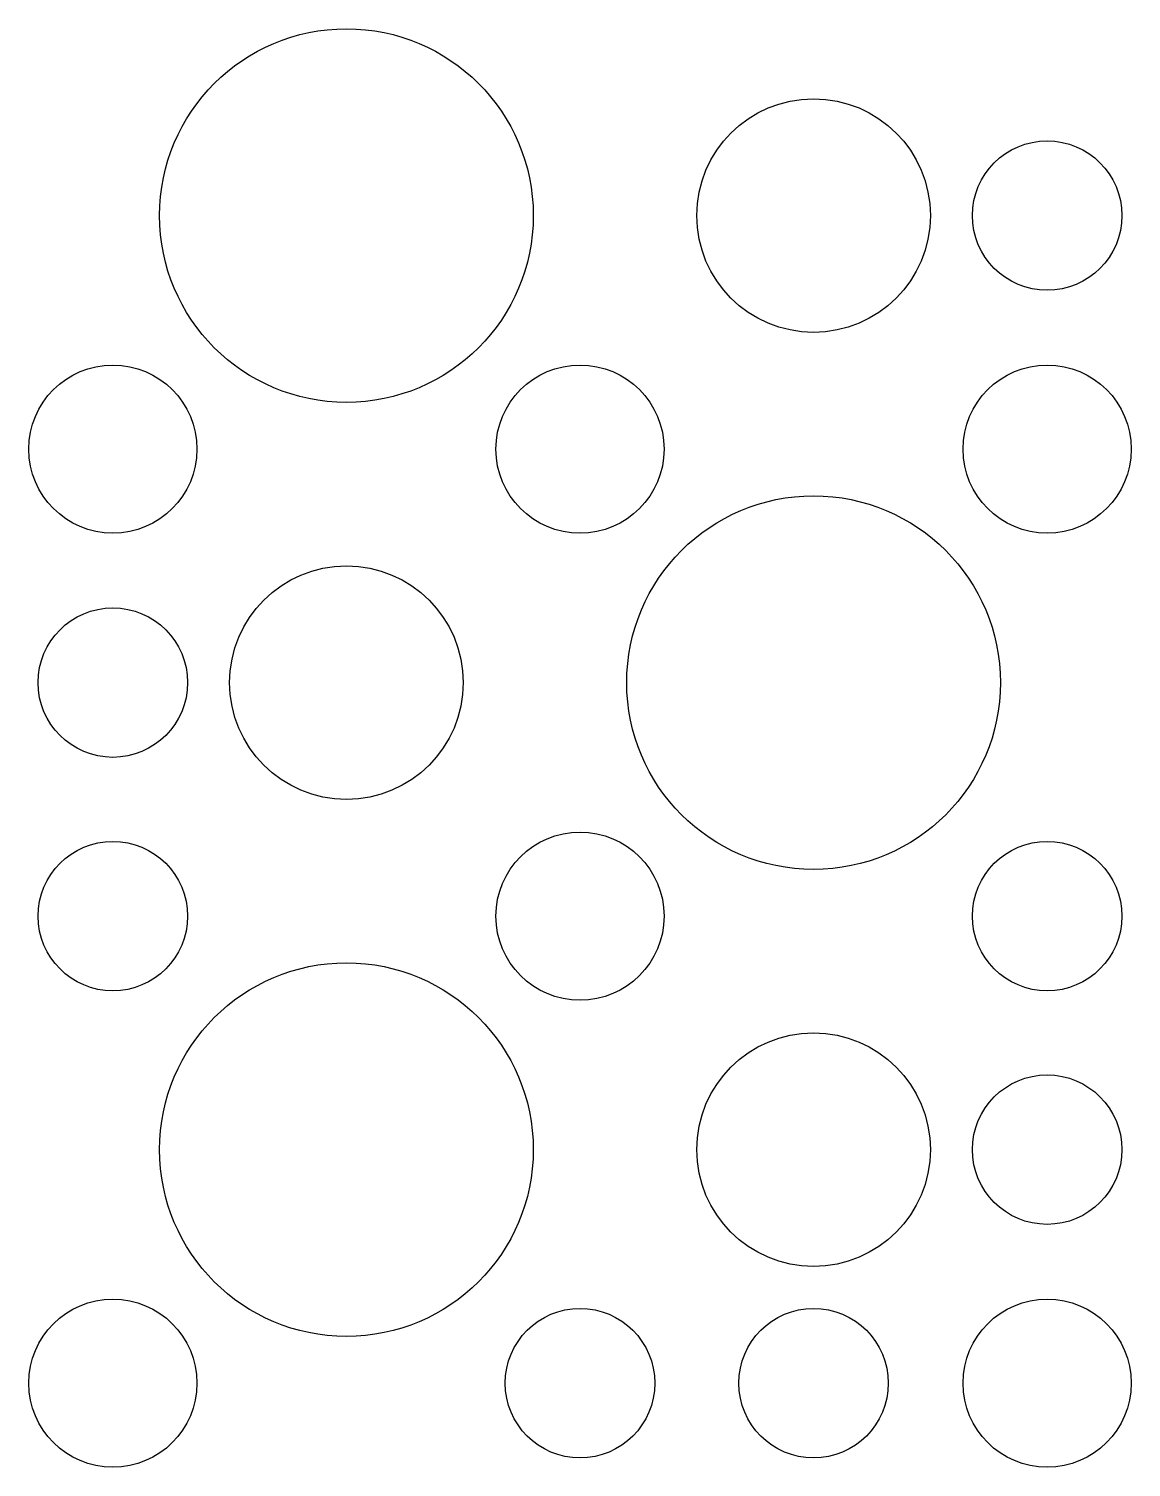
# Model space of a CAD drawing. Extents: x 302 to 538, y 232 to 540.
import ezdxf

# ---------------------------------------------------------------- set-up
doc = ezdxf.new("R2010")
doc.units = 0

msp = doc.modelspace()

# ---------------------------------------------------------------- linework, layer by layer
for centre, radius in [((370, 500), 40), ((470, 500), 25), ((520, 500), 16), ((320, 450), 18), ((420, 450), 18), ((520, 450), 18), ((470, 400), 40), ((370, 400), 25), ((320, 400), 16), ((420, 350), 18), ((320, 350), 16), ((520, 350), 16), ((370, 300), 40), ((470, 300), 25), ((520, 300), 16), ((320, 250), 18), ((520, 250), 18), ((420, 250), 16), ((470, 250), 16)]:
    msp.add_circle(centre, radius)

doc.saveas('drawing.dxf')
